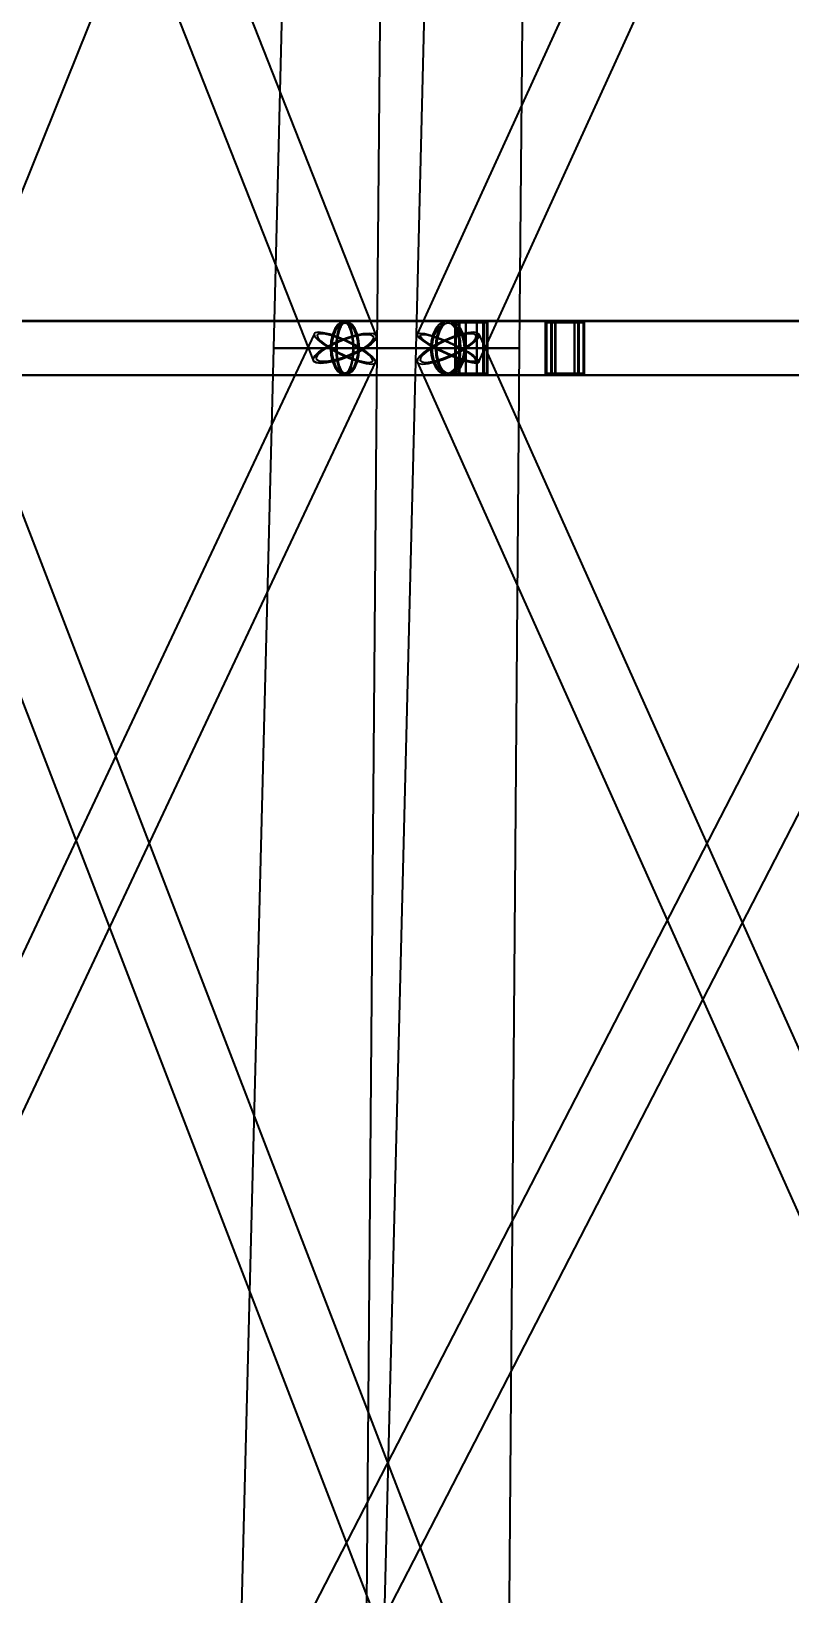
# Model space of a CAD drawing. Header units: millimetres. Extents: x -123812 to 252100, y -3000 to 639000.
# Drawn here: x -12453 to -6781, y 210684 to 222369 of the extents above; entities that cross this region are included whole.
import ezdxf

# ---------------------------------------------------------------- set-up
doc = ezdxf.new("R2010")
doc.units = ezdxf.units.MM
doc.layers.add('D-STR-DIM', color=7, linetype='Continuous', lineweight=13)
doc.layers.add('D-STR-STRC', color=7, linetype='Continuous', lineweight=25)
doc.styles.add('OpenSansCondensed-Light', font='OpenSansCondensed-Light.ttf')
doc.styles.add('TOWER_UNICODE', font='Arial Unicode.ttf')
doc.dimstyles.new('EZDXF', dxfattribs={"dimtxt": 0.25, "dimasz": 0.175, "dimexe": 0.375, "dimexo": 0.125, "dimgap": 0.1, "dimtad": 1, "dimlfac": 100, "dimzin": 12, "dimdsep": 46, "dimtxsty": 'OpenSansCondensed-Light', "dimblk": 'ARCHTICK', "dimcen": 2.5, "dimazin": 3, "dimtfac": 0.5, "dimtmove": 2, "dimatfit": 3})

# ---------------------------------------------------------------- blocks, each defined once
blk = doc.blocks.new('_ARCHTICK')
at = {"color": 0, "linetype": 'BYBLOCK', "const_width": 0.15}
blk.add_lwpolyline([(-0.5, -0.5), (0.5, 0.5)], dxfattribs=at)

msp = doc.modelspace()

# ---------------------------------------------------------------- linework, layer by layer
at = {"layer": 'D-STR-STRC'}
for points in [[(-14285.6, 229902.4), (-10341.4, 219902.4), (-10322.5, 219891.2), (-10288.9, 219887.3), (-10243, 219891.2), (-10187.9, 219902.4), (-10127.3, 219920.3), (-10065.3, 219943.7), (-10006.3, 219970.8), (-9954.1, 220000), (-9912.4, 220029.2), (-9883.9, 220056.3), (-9870.8, 220079.7), (-9873.7, 220097.6), (-13818, 230097.6)], [(-9476.2, 230099.2), (-13501.7, 220099.2), (-13504.8, 220081), (-13491.8, 220057.3), (-13463.5, 220029.6), (-13422, 220000), (-13370, 219970.4), (-13311.1, 219942.7), (-13249.3, 219919), (-13188.8, 219900.8), (-13133.8, 219889.4), (-13087.9, 219885.5), (-13054.3, 219889.4), (-13035.4, 219900.8), (-9009.9, 229900.8)], [(-5001.8, 230108.8), (-9563.6, 220108.8), (-9566.4, 220097.6), (-9553.5, 220079.7), (-9525.7, 220056.3), (-9485, 220029.2), (-9434, 220000), (-9376.3, 219970.8), (-9315.9, 219943.7), (-9256.8, 219920.3), (-9203, 219902.4), (-9158.3, 219891.2), (-9125.6, 219887.3), (-9107.3, 219891.2), (-4545.5, 229891.2)], [(-14426.7, 219796.8), (-10107.5, 219796.8), (-10079.5, 219803.7), (-10053.4, 219824), (-10030.9, 219856.3), (-10013.7, 219898.4), (-10002.9, 219947.4), (-9999.2, 220000), (-10002.9, 220052.6), (-10013.7, 220101.6), (-10030.9, 220143.7), (-10053.4, 220176), (-10079.5, 220196.3), (-10107.5, 220203.2), (-14426.7, 220203.2)], [(-13268.5, 219796.8), (-9335.4, 219796.8), (-9301.1, 219803.7), (-9269.1, 219824), (-9241.6, 219856.3), (-9220.5, 219898.4), (-9207.3, 219947.4), (-9202.8, 220000), (-9207.3, 220052.6), (-9220.5, 220101.6), (-9241.6, 220143.7), (-9269.1, 220176), (-9301.1, 220196.3), (-9335.4, 220203.2), (-13268.5, 220203.2)], [(-5204.8, 220203.2), (-10107.5, 220203.2), (-10124.9, 220196.3), (-10141, 220176), (-10154.9, 220143.7), (-10165.5, 220101.6), (-10172.2, 220052.6), (-10174.5, 220000), (-10172.2, 219947.4), (-10165.5, 219898.4), (-10154.9, 219856.3), (-10141, 219824), (-10124.9, 219803.7), (-10107.5, 219796.8), (-5204.8, 219796.8)], [(-4818.8, 220203.2), (-9335.4, 220203.2), (-9360, 220196.3), (-9382.8, 220176), (-9402.4, 220143.7), (-9417.5, 220101.6), (-9426.9, 220052.6), (-9430.2, 220000), (-9426.9, 219947.4), (-9417.5, 219898.4), (-9402.4, 219856.3), (-9382.8, 219824), (-9360, 219803.7), (-9335.4, 219796.8), (-4818.8, 219796.8)], [(-14581.7, 209896.9), (-9876.5, 219896.9), (-9883.8, 219915.8), (-9906.3, 219940.5), (-9942.6, 219969.2), (-9990.1, 220000), (-10045.6, 220030.8), (-10105.3, 220059.5), (-10165.1, 220084.2), (-10221.1, 220103.1), (-10269.3, 220115), (-10306.5, 220119.1), (-10330.1, 220115), (-10338.5, 220103.1), (-15043.7, 210103.1)], [(-9177.8, 210084.9), (-13029.9, 220084.9), (-13040.9, 220103.9), (-13067.5, 220115.9), (-13107.7, 220120), (-13158.9, 220115.9), (-13217.6, 220103.9), (-13279.7, 220084.9), (-13341.1, 220060), (-13397.5, 220031.1), (-13445.2, 220000), (-13480.8, 219968.9), (-13502, 219940), (-13507.2, 219915.1), (-9655.1, 209915.1)], [(-5430.8, 220115.9), (-10585.7, 210115.9), (-10581, 210103.9), (-10561.2, 210084.9), (-10527.7, 210060), (-10482.8, 210031.1), (-10429.5, 210000), (-10371.4, 209968.9), (-10312.5, 209940), (-10256.8, 209915.1), (-10208.2, 209896.1), (-10169.8, 209884.1), (-10144.5, 209880), (-10133.7, 209884.1), (-4978.8, 219884.1)], [(-4625.6, 210103.1), (-9103.3, 220103.1), (-9117.3, 220115), (-9146.1, 220119.1), (-9187.9, 220115), (-9239.6, 220103.1), (-9298, 220084.2), (-9358.8, 220059.5), (-9418.1, 220030.8), (-9471.8, 220000), (-9516.1, 219969.2), (-9548.2, 219940.5), (-9565.7, 219915.8), (-9567.6, 219896.9), (-5089.8, 209896.9)]]:
    msp.add_lwpolyline(points, dxfattribs=at)
for points in [[(-10641.6, 220000), (-9573.5, 220000), (-9328, 230000), (-10394.2, 230000)], [(-9869.5, 220000), (-8801.4, 220000), (-8710, 230000), (-9776.1, 230000)], [(-18015.3, 219800), (-9067, 219800), (-9067, 220200), (-18015.3, 220200)], [(-16467.9, 219800), (-9038.5, 219800), (-9038.5, 220200), (-16467.9, 220200)], [(-14947.9, 219800), (-8314.5, 219800), (-8314.5, 220200), (-14947.9, 220200)], [(-10215.9, 220000), (-10212.2, 219947.4), (-10201.4, 219898.4), (-10184.1, 219856.3), (-10161.7, 219824), (-10135.6, 219803.7), (-10107.5, 219796.8), (-10079.5, 219803.7), (-10053.4, 219824), (-10030.9, 219856.3), (-10013.7, 219898.4), (-10002.9, 219947.4), (-9999.2, 220000), (-10002.9, 220052.6), (-10013.7, 220101.6), (-10030.9, 220143.7), (-10053.4, 220176), (-10079.5, 220196.3), (-10107.5, 220203.2), (-10135.6, 220196.3), (-10161.7, 220176), (-10184.1, 220143.7), (-10201.4, 220101.6), (-10212.2, 220052.6)], [(-10207.3, 220000), (-10203.9, 219951.5), (-10194, 219906.4), (-10178.1, 219867.6), (-10157.4, 219837.9), (-10133.4, 219819.2), (-10107.5, 219812.8), (-10081.7, 219819.2), (-10057.6, 219837.9), (-10037, 219867.6), (-10021.1, 219906.4), (-10011.1, 219951.5), (-10007.7, 220000), (-10011.1, 220048.5), (-10021.1, 220093.6), (-10037, 220132.4), (-10057.6, 220162.1), (-10081.7, 220180.8), (-10107.5, 220187.2), (-10133.4, 220180.8), (-10157.4, 220162.1), (-10178.1, 220132.4), (-10194, 220093.6), (-10203.9, 220048.5)], [(-10174.5, 220000), (-10172.2, 219947.4), (-10165.5, 219898.4), (-10154.9, 219856.3), (-10141, 219824), (-10124.9, 219803.7), (-10107.5, 219796.8), (-10090.2, 219803.7), (-10074.1, 219824), (-10060.2, 219856.3), (-10049.6, 219898.4), (-10042.9, 219947.4), (-10040.6, 220000), (-10042.9, 220052.6), (-10049.6, 220101.6), (-10060.2, 220143.7), (-10074.1, 220176), (-10090.2, 220196.3), (-10107.5, 220203.2), (-10124.9, 220196.3), (-10141, 220176), (-10154.9, 220143.7), (-10165.5, 220101.6), (-10172.2, 220052.6)], [(-10169.2, 220000), (-10167.1, 219951.5), (-10161, 219906.4), (-10151.2, 219867.6), (-10138.4, 219837.9), (-10123.5, 219819.2), (-10107.5, 219812.8), (-10091.6, 219819.2), (-10076.7, 219837.9), (-10063.9, 219867.6), (-10054.1, 219906.4), (-10048, 219951.5), (-10045.9, 220000), (-10048, 220048.5), (-10054.1, 220093.6), (-10063.9, 220132.4), (-10076.7, 220162.1), (-10091.6, 220180.8), (-10107.5, 220187.2), (-10123.5, 220180.8), (-10138.4, 220162.1), (-10151.2, 220132.4), (-10161, 220093.6), (-10167.1, 220048.5)], [(-9468.1, 220000), (-9463.6, 219947.4), (-9450.3, 219898.4), (-9429.3, 219856.3), (-9401.8, 219824), (-9369.8, 219803.7), (-9335.4, 219796.8), (-9301.1, 219803.7), (-9269.1, 219824), (-9241.6, 219856.3), (-9220.5, 219898.4), (-9207.3, 219947.4), (-9202.8, 220000), (-9207.3, 220052.6), (-9220.5, 220101.6), (-9241.6, 220143.7), (-9269.1, 220176), (-9301.1, 220196.3), (-9335.4, 220203.2), (-9369.8, 220196.3), (-9401.8, 220176), (-9429.3, 220143.7), (-9450.3, 220101.6), (-9463.6, 220052.6)], [(-9457.7, 220000), (-9453.5, 219951.5), (-9441.3, 219906.4), (-9421.9, 219867.6), (-9396.6, 219837.9), (-9367.1, 219819.2), (-9335.4, 219812.8), (-9303.8, 219819.2), (-9274.3, 219837.9), (-9249, 219867.6), (-9229.6, 219906.4), (-9217.4, 219951.5), (-9213.2, 220000), (-9217.4, 220048.5), (-9229.6, 220093.6), (-9249, 220132.4), (-9274.3, 220162.1), (-9303.8, 220180.8), (-9335.4, 220187.2), (-9367.1, 220180.8), (-9396.6, 220162.1), (-9421.9, 220132.4), (-9441.3, 220093.6), (-9453.5, 220048.5)], [(-9430.2, 220000), (-9426.9, 219947.4), (-9417.5, 219898.4), (-9402.4, 219856.3), (-9382.8, 219824), (-9360, 219803.7), (-9335.4, 219796.8), (-9310.9, 219803.7), (-9288.1, 219824), (-9268.5, 219856.3), (-9253.4, 219898.4), (-9244, 219947.4), (-9240.7, 220000), (-9244, 220052.6), (-9253.4, 220101.6), (-9268.5, 220143.7), (-9288.1, 220176), (-9310.9, 220196.3), (-9335.4, 220203.2), (-9360, 220196.3), (-9382.8, 220176), (-9402.4, 220143.7), (-9417.5, 220101.6), (-9426.9, 220052.6)], [(-9422.7, 220000), (-9419.7, 219951.5), (-9411, 219906.4), (-9397.1, 219867.6), (-9379.1, 219837.9), (-9358, 219819.2), (-9335.4, 219812.8), (-9312.9, 219819.2), (-9291.8, 219837.9), (-9273.7, 219867.6), (-9259.9, 219906.4), (-9251.2, 219951.5), (-9248.2, 220000), (-9251.2, 220048.5), (-9259.9, 220093.6), (-9273.7, 220132.4), (-9291.8, 220162.1), (-9312.9, 220180.8), (-9335.4, 220187.2), (-9358, 220180.8), (-9379.1, 220162.1), (-9397.1, 220132.4), (-9411, 220093.6), (-9419.7, 220048.5)], [(-9038.5, 220200), (-9285.1, 220200), (-9285.1, 219800), (-9038.5, 219800)], [(-9045.9, 220188), (-9277.7, 220188), (-9277.7, 219812), (-9045.9, 219812)], [(-9067, 220200), (-9256.6, 220200), (-9256.6, 219800), (-9067, 219800)], [(-9072.7, 220188), (-9250.9, 220188), (-9250.9, 219812), (-9072.7, 219812)], [(-9205.1, 219800), (43.3, 219800), (43.3, 220200), (-9205.1, 220200)], [(-9118.6, 220200), (-9205.1, 220200), (-9205.1, 219800), (-9118.6, 219800)], [(-9121.2, 220188), (-9202.5, 220188), (-9202.5, 219812), (-9121.2, 219812)], [(-8314.5, 220200), (-8609.4, 220200), (-8609.4, 219800), (-8314.5, 219800)], [(-8323.3, 220188), (-8600.6, 220188), (-8600.6, 219812), (-8323.3, 219812)], [(-8567.1, 219800), (105.1, 219800), (105.1, 220200), (-8567.1, 220200)], [(-8356.8, 220200), (-8567.1, 220200), (-8567.1, 219800), (-8356.8, 219800)], [(-8363.1, 220188), (-8560.8, 220188), (-8560.8, 219812), (-8363.1, 219812)], [(-8536.7, 219800), (74.7, 219800), (74.7, 220200), (-8536.7, 220200)], [(-8387.2, 220200), (-8536.7, 220200), (-8536.7, 219800), (-8387.2, 219800)], [(-8391.7, 220188), (-8532.2, 220188), (-8532.2, 219812), (-8391.7, 219812)], [(-9954.1, 220000), (-10006.3, 219970.8), (-10065.3, 219943.7), (-10127.3, 219920.3), (-10187.9, 219902.4), (-10243, 219891.2), (-10288.9, 219887.3), (-10322.5, 219891.2), (-10341.4, 219902.4), (-10344.3, 219920.3), (-10331.1, 219943.7), (-10302.7, 219970.8), (-10261, 220000), (-10208.8, 220029.2), (-10149.7, 220056.3), (-10087.8, 220079.7), (-10027.2, 220097.6), (-9972, 220108.8), (-9926.1, 220112.7), (-9892.6, 220108.8), (-9873.7, 220097.6), (-9870.8, 220079.7), (-9883.9, 220056.3), (-9912.4, 220029.2)], [(-10225, 220000), (-10169.5, 219969.2), (-10109.8, 219940.5), (-10049.9, 219915.8), (-9994, 219896.9), (-9945.8, 219885), (-9908.6, 219880.9), (-9885, 219885), (-9876.5, 219896.9), (-9883.8, 219915.8), (-9906.3, 219940.5), (-9942.6, 219969.2), (-9990.1, 220000), (-10045.6, 220030.8), (-10105.3, 220059.5), (-10165.1, 220084.2), (-10221.1, 220103.1), (-10269.3, 220115), (-10306.5, 220119.1), (-10330.1, 220115), (-10338.5, 220103.1), (-10331.3, 220084.2), (-10308.7, 220059.5), (-10272.5, 220030.8)], [(-9969.2, 220000), (-10016.2, 219973.7), (-10069.5, 219949.2), (-10125.4, 219928.2), (-10180, 219912), (-10229.7, 219901.9), (-10271.1, 219898.4), (-10301.3, 219901.9), (-10318.3, 219912), (-10321, 219928.2), (-10309.1, 219949.2), (-10283.5, 219973.7), (-10245.9, 220000), (-10198.8, 220026.3), (-10145.6, 220050.8), (-10089.7, 220071.8), (-10035.1, 220088), (-9985.4, 220098.1), (-9944, 220101.6), (-9913.8, 220098.1), (-9896.7, 220088), (-9894.1, 220071.8), (-9905.9, 220050.8), (-9931.6, 220026.3)], [(-10213.4, 220000), (-10163.4, 219972.2), (-10109.6, 219946.3), (-10055.6, 219924.1), (-10005.2, 219907), (-9961.7, 219896.3), (-9928.2, 219892.7), (-9906.9, 219896.3), (-9899.3, 219907), (-9905.8, 219924.1), (-9926.1, 219946.3), (-9958.8, 219972.2), (-10001.6, 220000), (-10051.7, 220027.8), (-10105.5, 220053.7), (-10159.5, 220075.9), (-10209.9, 220093), (-10253.4, 220103.7), (-10286.9, 220107.3), (-10308.2, 220103.7), (-10315.8, 220093), (-10309.2, 220075.9), (-10288.9, 220053.7), (-10256.2, 220027.8)], [(-9471.8, 220000), (-9516.1, 219969.2), (-9548.2, 219940.5), (-9565.7, 219915.8), (-9567.6, 219896.9), (-9553.6, 219885), (-9524.8, 219880.9), (-9483, 219885), (-9431.2, 219896.9), (-9372.9, 219915.8), (-9312.1, 219940.5), (-9252.8, 219969.2), (-9199.1, 220000), (-9154.8, 220030.8), (-9122.7, 220059.5), (-9105.2, 220084.2), (-9103.3, 220103.1), (-9117.3, 220115), (-9146.1, 220119.1), (-9187.9, 220115), (-9239.6, 220103.1), (-9298, 220084.2), (-9358.8, 220059.5), (-9418.1, 220030.8)], [(-9236.9, 220000), (-9185.9, 219970.8), (-9145.2, 219943.7), (-9117.4, 219920.3), (-9104.5, 219902.4), (-9107.3, 219891.2), (-9125.6, 219887.3), (-9158.3, 219891.2), (-9203, 219902.4), (-9256.8, 219920.3), (-9315.9, 219943.7), (-9376.3, 219970.8), (-9434, 220000), (-9485, 220029.2), (-9525.7, 220056.3), (-9553.5, 220079.7), (-9566.4, 220097.6), (-9563.6, 220108.8), (-9545.2, 220112.7), (-9512.6, 220108.8), (-9467.9, 220097.6), (-9414.1, 220079.7), (-9355, 220056.3), (-9294.5, 220029.2)], [(-9458.3, 220000), (-9498.3, 219972.2), (-9527.2, 219946.3), (-9543, 219924.1), (-9544.7, 219907), (-9532.1, 219896.3), (-9506.1, 219892.7), (-9468.5, 219896.3), (-9421.8, 219907), (-9369.2, 219924.1), (-9314.4, 219946.3), (-9260.9, 219972.2), (-9212.6, 220000), (-9172.6, 220027.8), (-9143.7, 220053.7), (-9127.9, 220075.9), (-9126.2, 220093), (-9138.8, 220103.7), (-9164.8, 220107.3), (-9202.4, 220103.7), (-9249.1, 220093), (-9301.6, 220075.9), (-9356.5, 220053.7), (-9410, 220027.8)], [(-9246.6, 220000), (-9200.7, 219973.7), (-9163.9, 219949.2), (-9138.9, 219928.2), (-9127.2, 219912), (-9129.7, 219901.9), (-9146.3, 219898.4), (-9175.7, 219901.9), (-9216.1, 219912), (-9264.5, 219928.2), (-9317.8, 219949.2), (-9372.3, 219973.7), (-9424.3, 220000), (-9470.2, 220026.3), (-9507, 220050.8), (-9532, 220071.8), (-9543.7, 220088), (-9541.2, 220098.1), (-9524.6, 220101.6), (-9495.2, 220098.1), (-9454.8, 220088), (-9406.4, 220071.8), (-9353.1, 220050.8), (-9298.6, 220026.3)], [(-10894.7, 210000), (-9824.8, 210000), (-9573.5, 220000), (-10641.6, 220000)], [(-9573.5, 220000), (-9591.7, 220000), (-9645.1, 220000), (-9729.9, 220000), (-9840.5, 220000), (-9969.3, 220000), (-10107.5, 220000), (-10245.8, 220000), (-10374.5, 220000), (-10485.1, 220000), (-10570, 220000), (-10623.4, 220000), (-10641.6, 220000), (-10623.4, 220000), (-10570, 220000), (-10485.1, 220000), (-10374.5, 220000), (-10245.8, 220000), (-10107.5, 220000), (-9969.3, 220000), (-9840.5, 220000), (-9729.9, 220000), (-9645.1, 220000), (-9591.7, 220000)], [(-9951.5, 210000), (-8881.5, 210000), (-8801.4, 220000), (-9869.5, 220000)], [(-8801.4, 220000), (-8819.6, 220000), (-8873, 220000), (-8957.8, 220000), (-9068.4, 220000), (-9197.2, 220000), (-9335.4, 220000), (-9473.7, 220000), (-9602.5, 220000), (-9713.1, 220000), (-9797.9, 220000), (-9851.3, 220000), (-9869.5, 220000), (-9851.3, 220000), (-9797.9, 220000), (-9713.1, 220000), (-9602.5, 220000), (-9473.7, 220000), (-9335.4, 220000), (-9197.2, 220000), (-9068.4, 220000), (-8957.8, 220000), (-8873, 220000), (-8819.6, 220000)]]:
    msp.add_lwpolyline(points, close=True, dxfattribs=at)

# ---------------------------------------------------------------- dimensions: what is measured, and where the dimension line sits
at = {"layer": 'D-STR-DIM'}
msp.add_linear_dim(base=(-112000, 0), p1=(0, 0), p2=(0, 634000), angle=90, dimstyle='EZDXF', override={"dimtxt": 8400, "dimasz": 3750, "dimexe": 2100, "dimexo": 1800, "dimgap": 2100, "dimtad": 1, "dimdec": 0, "dimlfac": 1, "dimlunit": 2, "dimtxsty": 'TOWER_UNICODE', "dimclrd": 7, "dimclre": 7, "dimclrt": 7}, dxfattribs=at).render()

doc.saveas('drawing.dxf')
